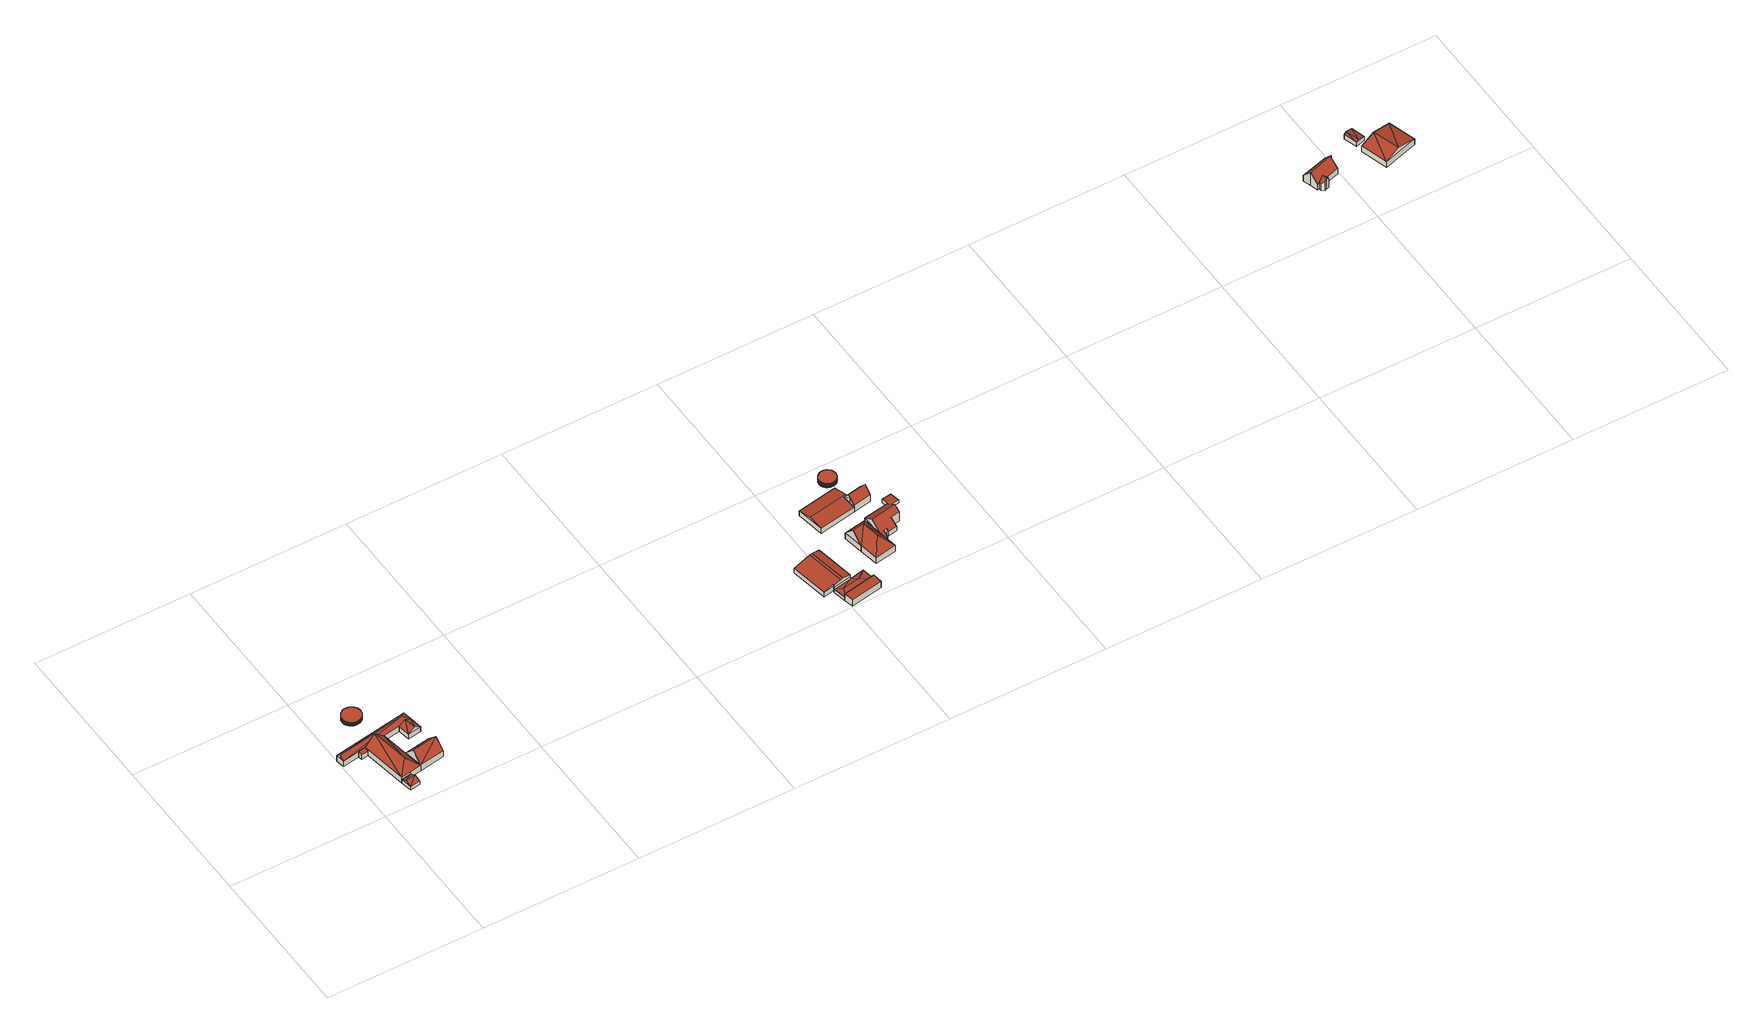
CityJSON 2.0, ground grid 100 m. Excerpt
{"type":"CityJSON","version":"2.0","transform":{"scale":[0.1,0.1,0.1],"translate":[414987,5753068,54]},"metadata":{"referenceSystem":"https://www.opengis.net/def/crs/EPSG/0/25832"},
"CityObjects":{
"building1":{"type":"Building","attributes":{"Gemeindeschluessel":"05515000","Geometrietyp2DReferenz":"3000","function":"51009_1611","roofType":"3100","measuredHeight":4.29},"geometry":[{"type":"Solid","lod":"2","boundaries":[[[[0,1,2,3]],[[4,5,1,0]],[[6,7,5,4]],[[3,2,7,6]],[[0,8,4]],[[6,9,3]],[[9,8,0]],[[0,3,9]],[[6,4,8]],[[8,9,6]],[[1,5,7,2]]]],"semantics":{"surfaces":[{"type":"WallSurface"},{"type":"RoofSurface"},{"type":"GroundSurface"}],"values":[[0,0,0,0,0,0,1,1,1,1,2]]}}]},
"building2":{"type":"Building","attributes":{"name":"Surmann","Gemeindeschluessel":"05515000","Geometrietyp2DReferenz":"3000","function":"31001_1100"},"children":["building2-1","building2-2"]},
"building2-1":{"type":"BuildingPart","attributes":{"roofType":"5000","measuredHeight":10.48},"parents":["building2"],"geometry":[{"type":"Solid","lod":"2","boundaries":[[[[10,11,12,13]],[[14,15,11,10]],[[16,17,15,14]],[[18,19,20,17,16]],[[21,22,23,24]],[[13,12,22,21]],[[14,10,25,16]],[[25,10,13,21]],[[26,25,21]],[[25,26,16]],[[24,27,18,16,26]],[[21,24,26]],[[11,15,17,20,23,22,12]],[[19,18,27]],[[20,19,27,24,23]]]],"semantics":{"surfaces":[{"type":"WallSurface"},{"type":"RoofSurface"},{"type":"GroundSurface"},{"type":"ClosureSurface"}],"values":[[0,0,0,0,0,0,1,1,1,1,1,0,2,0,3]]}}]},
"building2-2":{"type":"BuildingPart","attributes":{"roofType":"2100","measuredHeight":4.53},"parents":["building2"],"geometry":[{"type":"Solid","lod":"2","boundaries":[[[[28,29,20,19]],[[30,31,29,28]],[[32,24,23,31,30]],[[28,19,27,32,30]],[[20,29,31,23]],[[24,32,27]],[[20,23,24,27,19]]]],"semantics":{"surfaces":[{"type":"WallSurface"},{"type":"RoofSurface"},{"type":"GroundSurface"},{"type":"ClosureSurface"}],"values":[[0,0,0,1,2,0,3]]}}]},
"building3":{"type":"Building","attributes":{"Gemeindeschluessel":"05515000","Geometrietyp2DReferenz":"3000","function":"31001_2700"},"children":["building3-1","building3-2"]},
"building3-1":{"type":"BuildingPart","attributes":{"roofType":"3100","measuredHeight":6.51},"parents":["building3"],"geometry":[{"type":"Solid","lod":"2","boundaries":[[[[33,34,35,36]],[[37,38,34,33]],[[39,40,38,37]],[[33,41,37]],[[41,33,36]],[[36,42,43,41]],[[37,41,43]],[[43,44,39,37]],[[34,38,40,35]],[[40,39,36,35]],[[43,42,44]],[[44,42,36,39]]]],"semantics":{"surfaces":[{"type":"WallSurface"},{"type":"RoofSurface"},{"type":"GroundSurface"},{"type":"ClosureSurface"}],"values":[[0,0,0,0,1,1,1,1,2,3,0,3]]}}]},
"building3-2":{"type":"BuildingPart","attributes":{"roofType":"5000","measuredHeight":6.45},"parents":["building3"],"geometry":[{"type":"Solid","lod":"2","boundaries":[[[[45,46,47,48]],[[49,36,35,46,45]],[[48,47,50,51]],[[45,52,49]],[[51,53,48]],[[53,52,45]],[[45,48,53]],[[51,44,42,49,52]],[[52,53,51]],[[46,35,40,50,47]],[[40,39,44,51,50]],[[49,42,36]],[[35,36,39,40]],[[36,42,44,39]]]],"semantics":{"surfaces":[{"type":"WallSurface"},{"type":"RoofSurface"},{"type":"GroundSurface"},{"type":"ClosureSurface"}],"values":[[0,0,0,1,0,1,1,1,1,2,0,0,3,3]]}}]},
"building4":{"type":"Building","attributes":{"Gemeindeschluessel":"05515000","Geometrietyp2DReferenz":"3000","function":"51003_1201","roofType":"1000","measuredHeight":2.69},"geometry":[{"type":"Solid","lod":"2","boundaries":[[[[54,55,56,57]],[[58,59,55,54]],[[60,61,59,58]],[[62,63,61,60]],[[64,65,63,62]],[[66,67,65,64]],[[68,69,67,66]],[[70,71,69,68]],[[72,73,71,70]],[[74,75,73,72]],[[76,77,75,74]],[[78,79,77,76]],[[80,81,79,78]],[[82,83,81,80]],[[84,85,83,82]],[[86,87,85,84]],[[88,89,87,86]],[[90,91,89,88]],[[92,93,91,90]],[[94,95,93,92]],[[96,97,95,94]],[[98,99,97,96]],[[100,101,99,98]],[[102,103,101,100]],[[104,105,103,102]],[[106,107,105,104]],[[108,109,107,106]],[[110,111,109,108]],[[112,113,111,110]],[[114,115,113,112]],[[116,117,115,114]],[[118,119,117,116]],[[120,121,119,118]],[[122,123,121,120]],[[124,125,123,122]],[[126,127,125,124]],[[128,129,127,126]],[[130,131,129,128]],[[132,133,131,130]],[[134,135,133,132]],[[136,137,135,134]],[[138,139,137,136]],[[140,141,139,138]],[[142,143,141,140]],[[144,145,143,142]],[[146,147,145,144]],[[148,149,147,146]],[[150,151,149,148]],[[152,153,151,150]],[[154,155,153,152]],[[156,157,155,154]],[[158,159,157,156]],[[160,161,159,158]],[[162,163,161,160]],[[164,165,163,162]],[[166,167,165,164]],[[168,169,167,166]],[[170,171,169,168]],[[172,173,171,170]],[[174,175,173,172]],[[176,177,175,174]],[[178,179,177,176]],[[180,181,179,178]],[[182,183,181,180]],[[184,185,183,182]],[[186,187,185,184]],[[188,189,187,186]],[[190,191,189,188]],[[192,193,191,190]],[[194,195,193,192]],[[196,197,195,194]],[[198,199,197,196]],[[200,201,199,198]],[[202,203,201,200]],[[204,205,203,202]],[[206,207,205,204]],[[208,209,207,206]],[[57,56,209,208]],[[206,204,202,200,198,196,194,192,190,188,186,184,182,180,178,176,174,172,170,168,166,164,162,160,158,156,154,152,150,148,146,144,142,140,138,136,134,132,130,128,126,124,122,120,118,116,114,112,110,108,106,104,102,100,98,96,94,92,90,88,86,84,82,80,78,76,74,72,70,68,66,64,62,60,58,54,57,208]],[[55,59,61,63,65,67,69,71,73,75,77,79,81,83,85,87,89,91,93,95,97,99,101,103,105,107,109,111,113,115,117,119,121,123,125,127,129,131,133,135,137,139,141,143,145,147,149,151,153,155,157,159,161,163,165,167,169,171,173,175,177,179,181,183,185,187,189,191,193,195,197,199,201,203,205,207,209,56]]]],"semantics":{"surfaces":[{"type":"WallSurface"},{"type":"RoofSurface"},{"type":"GroundSurface"}],"values":[[0,0,0,0,0,0,0,0,0,0,0,0,0,0,0,0,0,0,0,0,0,0,0,0,0,0,0,0,0,0,0,0,0,0,0,0,0,0,0,0,0,0,0,0,0,0,0,0,0,0,0,0,0,0,0,0,0,0,0,0,0,0,0,0,0,0,0,0,0,0,0,0,0,0,0,0,0,0,1,2]]}}]},
"building5":{"type":"Building","attributes":{"Gemeindeschluessel":"05515000","Geometrietyp2DReferenz":"3000","function":"31001_1000","roofType":"3100","measuredHeight":11.1},"address":[{"country":"Germany","locality":"Münster","thoroughfareNumber":"101","thoroughfareName":"Berdelheide"}],"geometry":[{"type":"Solid","lod":"2","boundaries":[[[[210,211,212,213]],[[214,215,211,210]],[[216,217,215,214]],[[213,212,217,216]],[[210,218,214]],[[216,219,213]],[[219,218,210]],[[210,213,219]],[[218,219,216]],[[216,214,218]],[[211,215,217,212]]]],"semantics":{"surfaces":[{"type":"WallSurface"},{"type":"RoofSurface"},{"type":"GroundSurface"}],"values":[[0,0,0,0,0,0,1,1,1,1,2]]}}]},
"building6":{"type":"Building","attributes":{"Gemeindeschluessel":"05515000","Geometrietyp2DReferenz":"3000","function":"31001_2700","roofType":"5000","measuredHeight":6.13},"geometry":[{"type":"Solid","lod":"2","boundaries":[[[[220,221,222,223]],[[224,225,221,220]],[[226,227,225,224]],[[228,229,227,226]],[[230,231,229,228]],[[232,233,231,230]],[[234,235,233,232]],[[223,222,235,234]],[[236,237,238,239]],[[240,220,223,241,242,243]],[[240,243,237,236,244]],[[244,236,226,224]],[[240,244,224,220]],[[238,237,243,242,232,230]],[[242,241,234,232]],[[241,223,234]],[[239,238,230,228]],[[236,239,228,226]],[[221,225,227,229,231,233,235,222]]]],"semantics":{"surfaces":[{"type":"WallSurface"},{"type":"RoofSurface"},{"type":"GroundSurface"}],"values":[[0,0,0,0,0,0,0,0,1,1,1,0,0,0,0,0,0,0,2]]}}]},
"building7":{"type":"Building","attributes":{"Gemeindeschluessel":"05515000","Geometrietyp2DReferenz":"3000","function":"31001_2700","roofType":"2100","measuredHeight":4.92},"geometry":[{"type":"Solid","lod":"2","boundaries":[[[[245,246,247,248]],[[249,250,246,245]],[[251,252,250,249]],[[248,247,252,251]],[[249,245,248,251]],[[246,250,252,247]]]],"semantics":{"surfaces":[{"type":"WallSurface"},{"type":"RoofSurface"},{"type":"GroundSurface"}],"values":[[0,0,0,0,1,2]]}}]},
"building8":{"type":"Building","attributes":{"Gemeindeschluessel":"05515000","Geometrietyp2DReferenz":"3000","function":"51003_1201","roofType":"5000","measuredHeight":3.05},"geometry":[{"type":"Solid","lod":"2","boundaries":[[[[253,254,246,255]],[[256,257,254,253]],[[258,259,257,256]],[[260,250,259,258]],[[255,246,250,260]],[[261,255,262]],[[263,264,260]],[[264,262,255,260]],[[264,263,258]],[[264,258,256]],[[262,264,256]],[[261,262,256]],[[256,253,261]],[[255,261,253]],[[258,263,260]],[[254,257,259,250,246]]]],"semantics":{"surfaces":[{"type":"WallSurface"},{"type":"RoofSurface"},{"type":"GroundSurface"}],"values":[[0,0,0,0,0,1,1,1,1,1,1,1,1,0,0,2]]}}]},
"building9":{"type":"Building","attributes":{"Gemeindeschluessel":"05515000","Geometrietyp2DReferenz":"3000","function":"31001_2700","roofType":"5000","measuredHeight":11.96},"geometry":[{"type":"Solid","lod":"2","boundaries":[[[[265,266,267,268]],[[269,270,266,265]],[[271,272,270,269]],[[273,274,272,271]],[[275,276,274,273]],[[277,278,276,275]],[[268,267,278,277]],[[277,275,279]],[[279,275,273,280]],[[281,280,273,271,282]],[[271,269,282]],[[265,268,281]],[[265,281,282]],[[282,269,265]],[[280,281,268,277,279]],[[266,270,272,274,276,278,267]]]],"semantics":{"surfaces":[{"type":"WallSurface"},{"type":"RoofSurface"},{"type":"GroundSurface"}],"values":[[0,0,0,0,0,0,0,0,1,1,1,1,1,1,1,2]]}}]},
"building10":{"type":"Building","attributes":{"Gemeindeschluessel":"05515000","Geometrietyp2DReferenz":"3000","function":"31001_2700","roofType":"5000","measuredHeight":5.32},"geometry":[{"type":"Solid","lod":"2","boundaries":[[[[283,284,285,286]],[[287,288,284,283]],[[289,290,288,287]],[[291,292,290,289]],[[293,294,292,291]],[[295,296,294,293]],[[297,298,296,295]],[[286,285,298,297]],[[297,299,300,291,289,287,283,286]],[[299,295,293,300]],[[295,299,297]],[[291,300,293]],[[284,288,290,292,294,296,298,285]]]],"semantics":{"surfaces":[{"type":"WallSurface"},{"type":"RoofSurface"},{"type":"GroundSurface"}],"values":[[0,0,0,0,0,0,0,0,1,1,0,0,2]]}}]},
"building11":{"type":"Building","attributes":{"name":"Horstrup","Gemeindeschluessel":"05515000","Geometrietyp2DReferenz":"3000","function":"31001_1100","roofType":"5000","measuredHeight":10.12},"address":[{"country":"Germany","locality":"Münster","thoroughfareNumber":"10","thoroughfareName":"Berdel"}],"geometry":[{"type":"Solid","lod":"2","boundaries":[[[[301,302,303,304]],[[305,306,302,301]],[[307,308,306,305]],[[309,310,308,307]],[[311,312,310,309]],[[313,314,312,311]],[[315,316,314,313]],[[317,318,316,315]],[[319,320,318,317]],[[321,322,320,319]],[[323,324,322,321]],[[304,303,324,323]],[[309,325,326,323,321,319,317,315,313,311]],[[305,301,304,326,325,307]],[[323,326,304]],[[307,325,309]],[[302,306,308,310,312,314,316,318,320,322,324,303]]]],"semantics":{"surfaces":[{"type":"WallSurface"},{"type":"RoofSurface"},{"type":"GroundSurface"}],"values":[[0,0,0,0,0,0,0,0,0,0,0,0,1,1,0,0,2]]}}]},
"building12":{"type":"Building","attributes":{"Gemeindeschluessel":"05515000","Geometrietyp2DReferenz":"3000","function":"31001_2700","roofType":"5000","measuredHeight":9.93},"geometry":[{"type":"Solid","lod":"2","boundaries":[[[[327,328,329]],[[330,331,332]],[[284,285,298,333,334,288]],[[327,284,288,335]],[[329,285,284,327]],[[336,298,285,329]],[[330,333,298,336]],[[332,334,333,330]],[[335,288,334,332]],[[332,331,328,327,335]],[[330,336,329,328,331]]]],"semantics":{"surfaces":[{"type":"WallSurface"},{"type":"GroundSurface"},{"type":"RoofSurface"}],"values":[[0,0,1,0,0,0,0,0,0,2,2]]}}]},
"building13":{"type":"Building","attributes":{"Gemeindeschluessel":"05515000","Geometrietyp2DReferenz":"3000","function":"51003_1201","roofType":"1000","measuredHeight":3.23},"geometry":[{"type":"Solid","lod":"2","boundaries":[[[[337,338,339,340]],[[341,342,338,337]],[[343,344,342,341]],[[345,346,344,343]],[[347,348,346,345]],[[349,350,348,347]],[[351,352,350,349]],[[353,354,352,351]],[[355,356,354,353]],[[357,358,356,355]],[[359,360,358,357]],[[361,362,360,359]],[[363,364,362,361]],[[365,366,364,363]],[[367,368,366,365]],[[369,370,368,367]],[[371,372,370,369]],[[373,374,372,371]],[[375,376,374,373]],[[377,378,376,375]],[[379,380,378,377]],[[381,382,380,379]],[[383,384,382,381]],[[385,386,384,383]],[[387,388,386,385]],[[389,390,388,387]],[[391,392,390,389]],[[393,394,392,391]],[[395,396,394,393]],[[397,398,396,395]],[[399,400,398,397]],[[401,402,400,399]],[[403,404,402,401]],[[405,406,404,403]],[[407,408,406,405]],[[409,410,408,407]],[[411,412,410,409]],[[413,414,412,411]],[[415,416,414,413]],[[417,418,416,415]],[[419,420,418,417]],[[421,422,420,419]],[[423,424,422,421]],[[425,426,424,423]],[[427,428,426,425]],[[429,430,428,427]],[[431,432,430,429]],[[433,434,432,431]],[[435,436,434,433]],[[437,438,436,435]],[[439,440,438,437]],[[441,442,440,439]],[[443,444,442,441]],[[445,446,444,443]],[[447,448,446,445]],[[449,450,448,447]],[[451,452,450,449]],[[453,454,452,451]],[[455,456,454,453]],[[457,458,456,455]],[[459,460,458,457]],[[461,462,460,459]],[[463,464,462,461]],[[465,466,464,463]],[[467,468,466,465]],[[469,470,468,467]],[[471,472,470,469]],[[473,474,472,471]],[[475,476,474,473]],[[477,478,476,475]],[[479,480,478,477]],[[481,482,480,479]],[[483,484,482,481]],[[340,339,484,483]],[[481,479,477,475,473,471,469,467,465,463,461,459,457,455,453,451,449,447,445,443,441,439,437,435,433,431,429,427,425,423,421,419,417,415,413,411,409,407,405,403,401,399,397,395,393,391,389,387,385,383,381,379,377,375,373,371,369,367,365,363,361,359,357,355,353,351,349,347,345,343,341,337,340,483]],[[338,342,344,346,348,350,352,354,356,358,360,362,364,366,368,370,372,374,376,378,380,382,384,386,388,390,392,394,396,398,400,402,404,406,408,410,412,414,416,418,420,422,424,426,428,430,432,434,436,438,440,442,444,446,448,450,452,454,456,458,460,462,464,466,468,470,472,474,476,478,480,482,484,339]]]],"semantics":{"surfaces":[{"type":"WallSurface"},{"type":"RoofSurface"},{"type":"GroundSurface"}],"values":[[0,0,0,0,0,0,0,0,0,0,0,0,0,0,0,0,0,0,0,0,0,0,0,0,0,0,0,0,0,0,0,0,0,0,0,0,0,0,0,0,0,0,0,0,0,0,0,0,0,0,0,0,0,0,0,0,0,0,0,0,0,0,0,0,0,0,0,0,0,0,0,0,0,0,1,2]]}}]},
"building14":{"type":"Building","attributes":{"Gemeindeschluessel":"05515000","Geometrietyp2DReferenz":"3000","function":"31001_2460","roofType":"2100","measuredHeight":2.69},"geometry":[{"type":"Solid","lod":"2","boundaries":[[[[485,486,487,488]],[[489,490,486,485]],[[491,492,490,489]],[[488,487,492,491]],[[489,485,488,491]],[[486,490,492,487]]]],"semantics":{"surfaces":[{"type":"WallSurface"},{"type":"RoofSurface"},{"type":"GroundSurface"}],"values":[[0,0,0,0,1,2]]}}]},
"building15":{"type":"Building","attributes":{"Gemeindeschluessel":"05570024","Geometrietyp2DReferenz":"3000","function":"31001_1000"},"address":[{"country":"Germany","locality":"Everswinkel","thoroughfareNumber":"13","thoroughfareName":"Wettendorf"}],"children":["building15-1","building15-2"]},
"building15-1":{"type":"BuildingPart","attributes":{"roofType":"3100","measuredHeight":9.69},"parents":["building15"],"geometry":[{"type":"Solid","lod":"2","boundaries":[[[[493,494,495]],[[496,497,494,493]],[[498,499,497,496]],[[500,501,499,498]],[[502,503,501,500]],[[504,505,503,502]],[[506,507,505,504]],[[508,509,507,506]],[[510,511,509,508]],[[512,513,511,510]],[[514,515,513,512]],[[516,517,515,514]],[[518,517,516]],[[510,508,506,504,502,500,498,512]],[[496,493,495,519,520,516,514,512,498]],[[521,494,497,499,501,503,505,507,509,511,513,515,517]],[[516,520,518]],[[521,519,495,494]],[[517,518,520,519,521]]]],"semantics":{"surfaces":[{"type":"WallSurface"},{"type":"RoofSurface"},{"type":"GroundSurface"},{"type":"ClosureSurface"}],"values":[[0,0,0,0,0,0,0,0,0,0,0,0,0,1,1,2,0,3,3]]}}]},
"building15-2":{"type":"BuildingPart","attributes":{"roofType":"5000","measuredHeight":8.14},"parents":["building15"],"geometry":[{"type":"MultiSurface","lod":"2","boundaries":[[[495,494,522]],[[523,524,525,526,527]],[[528,529,524,523]],[[530,531,529,528]],[[532,533,531,530]],[[534,535,533,532]],[[522,494,535,534]],[[528,523,527,520,518,520,527,536,530]],[[522,534,532,530,536]],[[521,517,525,524,529,531,533,535,494]],[[495,522,536,519]],[[494,495,519,521]],[[526,519,536,527]],[[519,526,520,518,517,521]],[[526,527,520]],[[520,526,525,517,518]]],"semantics":{"surfaces":[{"type":"WallSurface"},{"type":"RoofSurface"},{"type":"GroundSurface"},{"type":"ClosureSurface"}],"values":[0,0,0,0,0,0,0,1,1,2,0,3,0,3,3,3]}}]},
"building16":{"type":"Building","attributes":{"Gemeindeschluessel":"05570024","Geometrietyp2DReferenz":"3000","function":"31001_2460","roofType":"3100","measuredHeight":4.56},"geometry":[{"type":"Solid","lod":"2","boundaries":[[[[537,538,539,540]],[[541,542,538,537]],[[543,544,542,541]],[[540,539,544,543]],[[537,545,541]],[[543,546,540]],[[545,537,540]],[[540,546,545]],[[541,545,546]],[[546,543,541]],[[538,542,544,539]]]],"semantics":{"surfaces":[{"type":"WallSurface"},{"type":"RoofSurface"},{"type":"GroundSurface"}],"values":[[0,0,0,0,0,0,1,1,1,1,2]]}}]},
"building17":{"type":"Building","attributes":{"Gemeindeschluessel":"05570024","Geometrietyp2DReferenz":"3000","function":"31001_2000","roofType":"3100","measuredHeight":7.32},"geometry":[{"type":"Solid","lod":"2","boundaries":[[[[547,548,549,550]],[[551,552,548,547]],[[553,554,552,551]],[[550,549,554,553]],[[547,555,551]],[[553,556,550]],[[555,547,550]],[[550,556,555]],[[551,555,556]],[[556,553,551]],[[548,552,554,549]]]],"semantics":{"surfaces":[{"type":"WallSurface"},{"type":"RoofSurface"},{"type":"GroundSurface"}],"values":[[0,0,0,0,0,0,1,1,1,1,2]]}}]}
},
"vertices":[
[276,179,31],[276,179,6],[210,168,6],[210,168,31],[287,107,31],[287,107,6],[222,97,31],[222,97,6],[282,143,49],[216,132,49],
[346,190,47],[346,190,5],[326,313,5],[326,313,47],[276,179,47],[276,179,5],[210,168,47],[210,168,5],[166,443,47],[166,443,37],[166,443,5],[297,490,47],[297,490,5],[162,467,5],[162,467,47],[269,234,110],[230,479,110],[163,462,47],
[122,436,37],[122,436,5],[118,460,50],[118,460,5],[162,467,50],
[505,446,41],[505,446,3],[493,522,3],[493,522,41],[420,432,41],[420,432,3],[407,508,41],[407,508,3],[462,439,68],[490,522,43],[450,515,68],[410,509,43],
[483,582,43],[483,582,3],[0,501,3],[0,501,43],[493,522,43],[10,442,3],[10,442,43],[445,545,68],[5,472,68],
[298,718,31],[298,718,4],[299,723,4],[299,723,31],[297,713,31],[297,713,4],[295,708,31],[295,708,4],[292,703,31],[292,703,4],[289,698,31],[289,698,4],[286,693,31],[286,693,4],[281,689,31],[281,689,4],[277,685,31],[277,685,4],[272,681,31],[272,681,4],[266,678,31],[266,678,4],[261,676,31],[261,676,4],[255,674,31],[255,674,4],[249,673,31],[249,673,4],[243,672,31],[243,672,4],[237,672,31],[237,672,4],[232,673,31],[232,673,4],[226,674,31],[226,674,4],[221,675,31],[221,675,4],[216,677,31],[216,677,4],[212,679,31],[212,679,4],[208,681,31],[208,681,4],[204,684,31],[204,684,4],[201,686,31],[201,686,4],[198,689,31],[198,689,4],[196,692,31],[196,692,4],[193,695,31],[193,695,4],[191,697,31],[191,697,4],[189,700,31],[189,700,4],[188,702,31],[188,702,4],[187,704,31],[187,704,4],[186,707,31],[186,707,4],[184,710,31],[184,710,4],[183,713,31],[183,713,4],[182,717,31],[182,717,4],[181,721,31],[181,721,4],[181,725,31],[181,725,4],[180,729,31],[180,729,4],[180,734,31],[180,734,4],[181,739,31],[181,739,4],[181,744,31],[181,744,4],[183,749,31],[183,749,4],[185,754,31],[185,754,4],[187,759,31],[187,759,4],[190,764,31],[190,764,4],[193,769,31],[193,769,4],[197,774,31],[197,774,4],[202,778,31],[202,778,4],[207,781,31],[207,781,4],[212,785,31],[212,785,4],[217,787,31],[217,787,4],[223,789,31],[223,789,4],[229,791,31],[229,791,4],[235,791,31],[235,791,4],[241,792,31],[241,792,4],[247,791,31],[247,791,4],[252,790,31],[252,790,4],[257,789,31],[257,789,4],[262,787,31],[262,787,4],[266,785,31],[266,785,4],[271,783,31],[271,783,4],[274,781,31],[274,781,4],[278,778,31],[278,778,4],[281,775,31],[281,775,4],[284,773,31],[284,773,4],[286,770,31],[286,770,4],[288,767,31],[288,767,4],[290,764,31],[290,764,4],[292,762,31],[292,762,4],[293,759,31],[293,759,4],[295,756,31],[295,756,4],[296,753,31],[296,753,4],[297,749,31],[297,749,4],[298,745,31],[298,745,4],[299,741,31],[299,741,4],[300,737,31],[300,737,4],[300,733,31],[300,733,4],[300,728,31],[300,728,4],
[489,339,51],[489,339,6],[326,313,6],[326,313,51],[508,216,51],[508,216,6],[346,190,51],[346,190,6],[498,278,117],[336,251,117],
[2868,388,39],[2868,388,4],[2911,147,4],[2911,147,39],[2990,410,39],[2990,410,4],[2999,412,39],[2999,412,4],[3049,421,39],[3049,421,4],[3093,172,39],[3093,172,4],[2977,150,39],[2977,150,4],[2976,159,39],[2976,159,4],[2999,412,65],[3043,163,65],[3093,172,55],[3049,421,55],[2981,408,65],[2976,159,54],[2977,150,54],[3025,159,65],[2990,410,65],
[2992,67,52],[2992,67,2],[3007,8,2],[3007,8,47],[3204,106,52],[3204,106,2],[3213,46,47],[3213,46,2],
[2977,150,25],[2977,150,2],[2992,67,25],[3093,172,25],[3093,172,2],[3188,190,25],[3188,190,2],[3204,106,25],[2977,150,26],[3021,120,33],[3188,190,26],[3130,140,33],
[3407,328,51],[3407,328,7],[3381,484,7],[3381,484,51],[3421,234,51],[3421,234,7],[3284,209,51],[3284,209,7],[3265,331,51],[3265,331,7],[3264,331,51],[3264,331,7],[3243,459,51],[3243,459,7],[3253,395,121],[3323,403,126],[3324,403,127],[3342,291,127],
[3384,634,52],[3384,634,9],[3375,685,9],[3375,685,61],[3389,604,46],[3389,604,9],[3389,603,46],[3389,603,9],[3151,561,46],[3151,561,9],[3121,739,46],[3121,739,9],[3379,785,46],[3379,785,9],[3395,689,61],[3395,689,9],[3394,696,62],[3136,651,62],
[3424,492,69],[3424,492,8],[3381,484,8],[3381,484,69],[3423,493,68],[3423,493,8],[3542,515,67],[3542,515,8],[3561,415,78],[3561,415,8],[3503,405,78],[3503,405,8],[3511,362,40],[3511,362,8],[3453,352,40],[3453,352,8],[3450,367,54],[3450,367,8],[3429,363,54],[3429,363,8],[3434,332,26],[3434,332,8],[3407,328,27],[3407,328,8],[3554,451,110],[3391,421,110],
[3384,634,96],[3382,645,108],[3375,685,62],[3493,705,62],[3500,666,108],[3507,625,61],[3493,705,9],[3507,625,9],[3389,604,61],[3395,689,62],
[3442,866,42],[3442,866,10],[3443,871,10],[3443,871,42],[3441,861,42],[3441,861,10],[3438,856,42],[3438,856,10],[3435,851,42],[3435,851,10],[3432,847,42],[3432,847,10],[3428,843,42],[3428,843,10],[3424,839,42],[3424,839,10],[3419,836,42],[3419,836,10],[3414,833,42],[3414,833,10],[3408,831,42],[3408,831,10],[3403,829,42],[3403,829,10],[3397,828,42],[3397,828,10],[3392,828,42],[3392,828,10],[3387,828,42],[3387,828,10],[3381,829,42],[3381,829,10],[3377,830,42],[3377,830,10],[3372,832,42],[3372,832,10],[3368,834,42],[3368,834,10],[3364,836,42],[3364,836,10],[3360,838,42],[3360,838,10],[3357,841,42],[3357,841,10],[3354,843,42],[3354,843,10],[3352,846,42],[3352,846,10],[3350,848,42],[3350,848,10],[3348,851,42],[3348,851,10],[3346,854,42],[3346,854,10],[3346,855,42],[3346,855,10],[3345,856,42],[3345,856,10],[3344,858,42],[3344,858,10],[3342,861,42],[3342,861,10],[3341,864,42],[3341,864,10],[3340,868,42],[3340,868,10],[3339,872,42],[3339,872,10],[3339,876,42],[3339,876,10],[3339,880,42],[3339,880,10],[3339,884,42],[3339,884,10],[3339,889,42],[3339,889,10],[3340,894,42],[3340,894,10],[3341,898,42],[3341,898,10],[3343,903,42],[3343,903,10],[3346,908,42],[3346,908,10],[3349,913,42],[3349,913,10],[3352,917,42],[3352,917,10],[3357,921,42],[3357,921,10],[3361,924,42],[3361,924,10],[3366,928,42],[3366,928,10],[3371,930,42],[3371,930,10],[3377,932,42],[3377,932,10],[3382,933,42],[3382,933,10],[3388,934,42],[3388,934,10],[3393,934,42],[3393,934,10],[3399,934,42],[3399,934,10],[3404,933,42],[3404,933,10],[3408,931,42],[3408,931,10],[3413,930,42],[3413,930,10],[3417,928,42],[3417,928,10],[3421,925,42],[3421,925,10],[3424,923,42],[3424,923,10],[3427,921,42],[3427,921,10],[3430,918,42],[3430,918,10],[3432,915,42],[3432,915,10],[3434,913,42],[3434,913,10],[3436,910,42],[3436,910,10],[3437,908,42],[3437,908,10],[3439,905,42],[3439,905,10],[3440,902,42],[3440,902,10],[3441,899,42],[3441,899,10],[3443,896,42],[3443,896,10],[3443,892,42],[3443,892,10],[3444,888,42],[3444,888,10],[3444,884,42],[3444,884,10],[3445,880,42],[3445,880,10],[3444,875,42],[3444,875,10],
[3567,520,35],[3567,520,8],[3632,532,8],[3632,532,32],[3556,584,35],[3556,584,8],[3620,595,32],[3620,595,8],
[6834,1334,59],[6834,1334,17],[6834,1334,60],[6825,1332,60],[6825,1332,17],[6809,1382,114],[6809,1382,17],[6794,1432,60],[6794,1432,17],[6952,1480,59],[6952,1480,17],[6953,1476,64],[6953,1476,17],[6970,1476,68],[6970,1476,17],[6980,1443,104],[6980,1443,17],[6966,1434,109],[6966,1434,17],[6967,1430,114],[6967,1430,17],[6982,1379,59],[6982,1379,17],[6905,1356,59],[6905,1356,17],[6905,1356,53],[6862,1343,59],[6899,1354,59],[6862,1343,17],
[6834,1334,67],[6894,1336,70],[6894,1336,17],[6890,1351,17],[6890,1351,59],[6890,1351,70],[6885,1318,84],[6885,1318,17],[6871,1314,99],[6871,1314,17],[6856,1309,82],[6856,1309,17],[6839,1319,67],[6839,1319,17],[6862,1343,99],
[7239,1517,48],[7239,1517,15],[7213,1605,15],[7213,1605,48],[7181,1500,48],[7181,1500,15],[7155,1587,48],[7155,1587,15],[7196,1504,61],[7170,1592,61],
[7456,1348,58],[7456,1348,15],[7403,1522,15],[7403,1522,58],[7235,1281,58],[7235,1281,15],[7182,1455,58],[7182,1455,15],[7332,1311,89],[7280,1485,89]
]}
